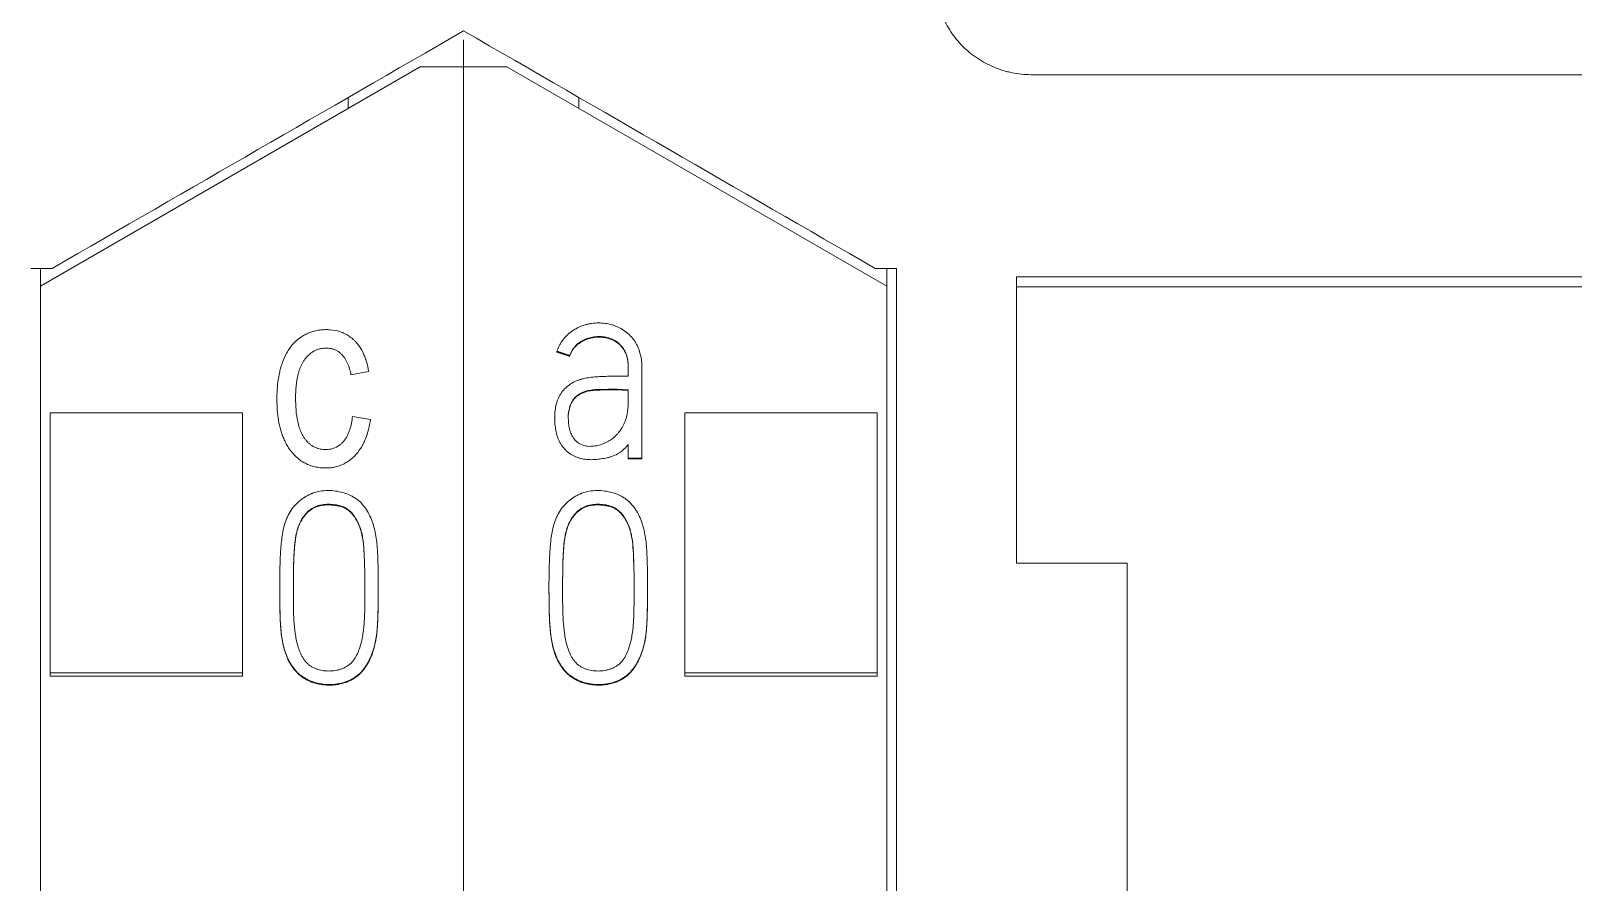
# Model space of a CAD drawing. Header units: millimetres. Extents: x 1359 to 3577, y 1336 to 3557.
# Drawn here: x 2866.47 to 2882.51, y 3309.29 to 3318.14 of the extents above; entities that cross this region are included whole.
import ezdxf

# ---------------------------------------------------------------- set-up
doc = ezdxf.new("R2010")
doc.units = ezdxf.units.MM
doc.set_wipeout_variables(frame=1)
doc.layers.add('000-PI-Oprema', color=30, linetype='Continuous', lineweight=5)

msp = doc.modelspace()

# ---------------------------------------------------------------- linework, layer by layer
for p, q in [((2956.571, 3315.201), (2756.571, 3315.201)), ((2956.571, 3313.805), (2756.571, 3313.805))]:
    msp.add_line(p, q)

# ---------------------------------------------------------------- next in the draw order: wipeouts: each hides what was drawn before it
msp.add_wipeout([(2836.171, 3330.083), (2870.971, 3330.083), (2870.971, 3183.083), (2836.171, 3183.083)])

# ---------------------------------------------------------------- next in the draw order: linework, layer by layer
at = {"layer": '000-PI-Oprema', "color": 0, "linetype": 'ByBlock', "lineweight": 0}
for p, q in [((2870.971, 3318.044), (2870.971, 3317.763)), ((2866.571, 3315.483), (2870.521, 3317.763)), ((2870.971, 3317.763), (2870.521, 3317.763)), ((2870.971, 3317.763), (2870.971, 3204.345)), ((2869.771, 3317.33), (2869.771, 3317.447)), ((2866.471, 3315.669), (2866.693, 3315.669)), ((2866.693, 3315.669), (2866.471, 3315.669)), ((2866.571, 3315.669), (2866.571, 3315.483)), ((2866.571, 3206.668), (2866.571, 3315.483)), ((2869.984, 3314.597), (2869.8, 3314.562)), ((2866.671, 3311.465), (2866.671, 3314.169)), ((2866.671, 3314.169), (2868.671, 3314.169)), ((2868.671, 3311.465), (2868.671, 3314.169)), ((2869.816, 3314.129), (2870.002, 3314.099)), ((2869.059, 3312.362), (2869.059, 3312.356)), ((2870.083, 3312.315), (2870.083, 3312.321)), ((2866.671, 3311.465), (2868.671, 3311.465)), ((2866.671, 3311.431), (2866.671, 3311.465)), ((2866.671, 3311.431), (2868.671, 3311.431)), ((2868.671, 3311.431), (2868.671, 3311.465))]:
    msp.add_line(p, q, dxfattribs=at)
msp.add_open_spline([(2870.971, 3318.139), (2869.545, 3317.315), (2868.119, 3316.492), (2866.693, 3315.669)], degree=3, dxfattribs=at)
for points, knots in [([(2870.002, 3314.099), (2869.997, 3314.064), (2869.991, 3314.029), (2869.974, 3313.961), (2869.964, 3313.928), (2869.944, 3313.879), (2869.937, 3313.862), (2869.92, 3313.831), (2869.911, 3313.815), (2869.883, 3313.77), (2869.86, 3313.742), (2869.829, 3313.71), (2869.822, 3313.704), (2869.809, 3313.692), (2869.788, 3313.675), (2869.752, 3313.65), (2869.72, 3313.633), (2869.696, 3313.623), (2869.687, 3313.62), (2869.67, 3313.614), (2869.644, 3313.606), (2869.618, 3313.6), (2869.583, 3313.596), (2869.565, 3313.594), (2869.529, 3313.594), (2869.511, 3313.594), (2869.475, 3313.597), (2869.457, 3313.6), (2869.422, 3313.607), (2869.404, 3313.611), (2869.37, 3313.622), (2869.337, 3313.636), (2869.306, 3313.653), (2869.276, 3313.672), (2869.262, 3313.683), (2869.221, 3313.718), (2869.196, 3313.744), (2869.163, 3313.786), (2869.153, 3313.801), (2869.134, 3313.831), (2869.117, 3313.862), (2869.102, 3313.895), (2869.089, 3313.928), (2869.082, 3313.945), (2869.066, 3313.996), (2869.058, 3314.03), (2869.044, 3314.099), (2869.04, 3314.135), (2869.033, 3314.205), (2869.031, 3314.241), (2869.03, 3314.312), (2869.03, 3314.347), (2869.033, 3314.417), (2869.036, 3314.452), (2869.045, 3314.522), (2869.051, 3314.557), (2869.063, 3314.608), (2869.067, 3314.626), (2869.077, 3314.66), (2869.082, 3314.677), (2869.1, 3314.728), (2869.114, 3314.761), (2869.141, 3314.807), (2869.15, 3314.823), (2869.171, 3314.852), (2869.182, 3314.866), (2869.217, 3314.906), (2869.244, 3314.93), (2869.281, 3314.955), (2869.289, 3314.96), (2869.304, 3314.969), (2869.328, 3314.983), (2869.368, 3315.002), (2869.403, 3315.013), (2869.438, 3315.022), (2869.455, 3315.026), (2869.491, 3315.031), (2869.509, 3315.032), (2869.545, 3315.033), (2869.563, 3315.032), (2869.617, 3315.028), (2869.652, 3315.022), (2869.703, 3315.005), (2869.72, 3314.998), (2869.752, 3314.982), (2869.783, 3314.964), (2869.811, 3314.942), (2869.831, 3314.924), (2869.838, 3314.917), (2869.85, 3314.904), (2869.856, 3314.898), (2869.885, 3314.863), (2869.905, 3314.833), (2869.93, 3314.785), (2869.937, 3314.769), (2869.95, 3314.735), (2869.956, 3314.718), (2869.971, 3314.667), (2869.979, 3314.632), (2869.984, 3314.597)], [0, 0, 0, 0, 0.03125, 0.03125, 0.0625, 0.0625, 0.078125, 0.078125, 0.09375, 0.09375, 0.125, 0.125, 0.132813, 0.132813, 0.140625, 0.15625, 0.171875, 0.171875, 0.179688, 0.179688, 0.1875, 0.203125, 0.203125, 0.21875, 0.21875, 0.234375, 0.234375, 0.25, 0.25, 0.265625, 0.265625, 0.28125, 0.296875, 0.296875, 0.3125, 0.3125, 0.34375, 0.34375, 0.359375, 0.359375, 0.375, 0.390625, 0.390625, 0.40625, 0.40625, 0.4375, 0.4375, 0.46875, 0.46875, 0.5, 0.5, 0.53125, 0.53125, 0.5625, 0.5625, 0.59375, 0.59375, 0.609375, 0.609375, 0.625, 0.625, 0.65625, 0.65625, 0.671875, 0.671875, 0.6875, 0.6875, 0.71875, 0.71875, 0.726562, 0.726562, 0.734375, 0.75, 0.765625, 0.765625, 0.78125, 0.78125, 0.796875, 0.796875, 0.8125, 0.8125, 0.84375, 0.84375, 0.859375, 0.859375, 0.875, 0.890625, 0.890625, 0.898438, 0.898438, 0.90625, 0.90625, 0.9375, 0.9375, 0.953125, 0.953125, 0.96875, 0.96875, 1, 1, 1, 1]), ([(2869.8, 3314.562), (2869.796, 3314.583), (2869.792, 3314.603), (2869.78, 3314.643), (2869.773, 3314.662), (2869.761, 3314.691), (2869.756, 3314.7), (2869.746, 3314.719), (2869.735, 3314.737), (2869.722, 3314.753), (2869.709, 3314.769), (2869.701, 3314.777), (2869.678, 3314.798), (2869.661, 3314.81), (2869.633, 3314.824), (2869.623, 3314.828), (2869.603, 3314.834), (2869.592, 3314.836), (2869.572, 3314.839), (2869.561, 3314.84), (2869.54, 3314.841), (2869.529, 3314.84), (2869.509, 3314.838), (2869.498, 3314.837), (2869.478, 3314.833), (2869.467, 3314.83), (2869.437, 3314.82), (2869.418, 3314.811), (2869.392, 3314.794), (2869.383, 3314.788), (2869.367, 3314.774), (2869.359, 3314.767), (2869.337, 3314.745), (2869.324, 3314.729), (2869.306, 3314.703), (2869.3, 3314.694), (2869.29, 3314.676), (2869.285, 3314.666), (2869.273, 3314.638), (2869.265, 3314.619), (2869.256, 3314.589), (2869.253, 3314.579), (2869.248, 3314.558), (2869.246, 3314.548), (2869.236, 3314.497), (2869.231, 3314.456), (2869.225, 3314.374), (2869.224, 3314.333), (2869.225, 3314.25), (2869.227, 3314.209), (2869.236, 3314.126), (2869.243, 3314.086), (2869.258, 3314.025), (2869.265, 3314.005), (2869.279, 3313.967), (2869.288, 3313.948), (2869.304, 3313.921), (2869.31, 3313.912), (2869.322, 3313.895), (2869.335, 3313.879), (2869.349, 3313.864), (2869.364, 3313.849), (2869.372, 3313.842), (2869.397, 3313.824), (2869.415, 3313.813), (2869.444, 3313.801), (2869.454, 3313.798), (2869.474, 3313.792), (2869.495, 3313.788), (2869.516, 3313.786), (2869.537, 3313.786), (2869.547, 3313.786), (2869.568, 3313.787), (2869.579, 3313.789), (2869.599, 3313.793), (2869.609, 3313.796), (2869.639, 3313.806), (2869.658, 3313.816), (2869.683, 3313.834), (2869.692, 3313.84), (2869.707, 3313.854), (2869.714, 3313.862), (2869.721, 3313.87)], [0, 0, 0, 0, 0.03125, 0.03125, 0.0625, 0.0625, 0.078125, 0.078125, 0.09375, 0.109375, 0.109375, 0.125, 0.125, 0.15625, 0.15625, 0.171875, 0.171875, 0.1875, 0.1875, 0.203125, 0.203125, 0.21875, 0.21875, 0.234375, 0.234375, 0.25, 0.25, 0.28125, 0.28125, 0.296875, 0.296875, 0.3125, 0.3125, 0.34375, 0.34375, 0.359375, 0.359375, 0.375, 0.375, 0.40625, 0.40625, 0.421875, 0.421875, 0.4375, 0.4375, 0.5, 0.5, 0.5625, 0.5625, 0.625, 0.625, 0.6875, 0.6875, 0.71875, 0.71875, 0.75, 0.75, 0.765625, 0.765625, 0.78125, 0.796875, 0.796875, 0.8125, 0.8125, 0.84375, 0.84375, 0.859375, 0.859375, 0.875, 0.890625, 0.890625, 0.90625, 0.90625, 0.921875, 0.921875, 0.9375, 0.9375, 0.96875, 0.96875, 0.984375, 0.984375, 1, 1, 1, 1]), ([(2869.721, 3313.87), (2869.737, 3313.887), (2869.75, 3313.907), (2869.766, 3313.938), (2869.771, 3313.948), (2869.78, 3313.97), (2869.784, 3313.981), (2869.795, 3314.014), (2869.801, 3314.037), (2869.81, 3314.083), (2869.813, 3314.106), (2869.816, 3314.129)], [0, 0, 0, 0, 0.25, 0.25, 0.375, 0.375, 0.5, 0.5, 0.75, 0.75, 1, 1, 1, 1]), ([(2869.4, 3313.331), (2869.426, 3313.34), (2869.452, 3313.347), (2869.504, 3313.357), (2869.531, 3313.359), (2869.586, 3313.36), (2869.613, 3313.358), (2869.666, 3313.351), (2869.692, 3313.345), (2869.744, 3313.33), (2869.77, 3313.321), (2869.806, 3313.303), (2869.818, 3313.297), (2869.841, 3313.283), (2869.852, 3313.275), (2869.885, 3313.251), (2869.904, 3313.233), (2869.93, 3313.202), (2869.939, 3313.192), (2869.955, 3313.17), (2869.962, 3313.159), (2869.983, 3313.124), (2869.995, 3313.1), (2870.016, 3313.051), (2870.025, 3313.026), (2870.037, 3312.988), (2870.041, 3312.975), (2870.047, 3312.949), (2870.056, 3312.91), (2870.071, 3312.819), (2870.076, 3312.74), (2870.08, 3312.634), (2870.082, 3312.581), (2870.083, 3312.476), (2870.083, 3312.423), (2870.083, 3312.317), (2870.083, 3312.212), (2870.082, 3312.106), (2870.078, 3312), (2870.076, 3311.948), (2870.065, 3311.843), (2870.056, 3311.79), (2870.039, 3311.726), (2870.035, 3311.713), (2870.027, 3311.687), (2870.022, 3311.674), (2870.008, 3311.636), (2869.998, 3311.612), (2869.979, 3311.576), (2869.973, 3311.564), (2869.959, 3311.541), (2869.951, 3311.53), (2869.928, 3311.497), (2869.91, 3311.477), (2869.881, 3311.449), (2869.871, 3311.44), (2869.849, 3311.424), (2869.838, 3311.416), (2869.804, 3311.395), (2869.779, 3311.383), (2869.741, 3311.369), (2869.728, 3311.365), (2869.702, 3311.357), (2869.689, 3311.354), (2869.649, 3311.347), (2869.622, 3311.344), (2869.568, 3311.342), (2869.541, 3311.343), (2869.487, 3311.349), (2869.461, 3311.354), (2869.422, 3311.364), (2869.409, 3311.368), (2869.383, 3311.378), (2869.37, 3311.383), (2869.334, 3311.4), (2869.31, 3311.413), (2869.278, 3311.437), (2869.267, 3311.446), (2869.247, 3311.464), (2869.237, 3311.474), (2869.21, 3311.504), (2869.194, 3311.525), (2869.172, 3311.56), (2869.165, 3311.571), (2869.152, 3311.595), (2869.146, 3311.607), (2869.13, 3311.644), (2869.12, 3311.669), (2869.108, 3311.707), (2869.105, 3311.72), (2869.098, 3311.746), (2869.095, 3311.76), (2869.087, 3311.799), (2869.082, 3311.826), (2869.065, 3311.958), (2869.062, 3312.065), (2869.06, 3312.225), (2869.059, 3312.278), (2869.059, 3312.385), (2869.059, 3312.438), (2869.061, 3312.545), (2869.062, 3312.598), (2869.067, 3312.704), (2869.07, 3312.757), (2869.081, 3312.863), (2869.088, 3312.916), (2869.106, 3312.994), (2869.114, 3313.02), (2869.128, 3313.059), (2869.133, 3313.071), (2869.144, 3313.096), (2869.15, 3313.108), (2869.17, 3313.144), (2869.185, 3313.167), (2869.211, 3313.199), (2869.22, 3313.209), (2869.239, 3313.228), (2869.249, 3313.238), (2869.28, 3313.265), (2869.302, 3313.281), (2869.338, 3313.302), (2869.35, 3313.308), (2869.368, 3313.317), (2869.378, 3313.322), (2869.387, 3313.326), (2869.394, 3313.328), (2869.397, 3313.329), (2869.4, 3313.331)], [0, 0, 0, 0, 0.015625, 0.015625, 0.03125, 0.03125, 0.046875, 0.046875, 0.0625, 0.0625, 0.078125, 0.078125, 0.085937, 0.085937, 0.09375, 0.09375, 0.109375, 0.109375, 0.117187, 0.117187, 0.125, 0.125, 0.140625, 0.140625, 0.15625, 0.15625, 0.164063, 0.164063, 0.171875, 0.1875, 0.21875, 0.21875, 0.25, 0.25, 0.28125, 0.28125, 0.3125, 0.34375, 0.34375, 0.375, 0.375, 0.40625, 0.40625, 0.414063, 0.414063, 0.421875, 0.421875, 0.4375, 0.4375, 0.445313, 0.445313, 0.453125, 0.453125, 0.46875, 0.46875, 0.476563, 0.476563, 0.484375, 0.484375, 0.5, 0.5, 0.507813, 0.507813, 0.515625, 0.515625, 0.53125, 0.53125, 0.546875, 0.546875, 0.5625, 0.5625, 0.570313, 0.570313, 0.578125, 0.578125, 0.59375, 0.59375, 0.601563, 0.601563, 0.609375, 0.609375, 0.625, 0.625, 0.632813, 0.632813, 0.640625, 0.640625, 0.65625, 0.65625, 0.664063, 0.664063, 0.671875, 0.671875, 0.6875, 0.6875, 0.75, 0.75, 0.78125, 0.78125, 0.8125, 0.8125, 0.84375, 0.84375, 0.875, 0.875, 0.90625, 0.90625, 0.921875, 0.921875, 0.929688, 0.929688, 0.9375, 0.9375, 0.953125, 0.953125, 0.960938, 0.960938, 0.96875, 0.96875, 0.984375, 0.984375, 0.992188, 0.992188, 0.996094, 0.998047, 0.998047, 1, 1, 1, 1]), ([(2869.743, 3313.178), (2869.763, 3313.167), (2869.781, 3313.154), (2869.813, 3313.123), (2869.827, 3313.105), (2869.852, 3313.068), (2869.863, 3313.049), (2869.882, 3313.009), (2869.891, 3312.988), (2869.912, 3312.924), (2869.921, 3312.881), (2869.929, 3312.815), (2869.931, 3312.793), (2869.935, 3312.748), (2869.936, 3312.726), (2869.941, 3312.615), (2869.944, 3312.526), (2869.945, 3312.348), (2869.944, 3312.259), (2869.943, 3312.125), (2869.942, 3312.058), (2869.938, 3311.991), (2869.934, 3311.947), (2869.932, 3311.925), (2869.924, 3311.859), (2869.916, 3311.815), (2869.899, 3311.751), (2869.893, 3311.729), (2869.878, 3311.687), (2869.869, 3311.666), (2869.854, 3311.637), (2869.848, 3311.627), (2869.836, 3311.608), (2869.829, 3311.599), (2869.809, 3311.573), (2869.793, 3311.557), (2869.766, 3311.537), (2869.756, 3311.531), (2869.736, 3311.52), (2869.726, 3311.515), (2869.706, 3311.506), (2869.695, 3311.502), (2869.673, 3311.496), (2869.663, 3311.493), (2869.63, 3311.486), (2869.608, 3311.484), (2869.574, 3311.483), (2869.563, 3311.483), (2869.54, 3311.484), (2869.529, 3311.485), (2869.496, 3311.489), (2869.474, 3311.494), (2869.442, 3311.504), (2869.431, 3311.508), (2869.411, 3311.517), (2869.391, 3311.528), (2869.372, 3311.54), (2869.354, 3311.554), (2869.346, 3311.562), (2869.33, 3311.578), (2869.323, 3311.586), (2869.31, 3311.604), (2869.304, 3311.614), (2869.286, 3311.642), (2869.277, 3311.663), (2869.26, 3311.704), (2869.253, 3311.725), (2869.241, 3311.768), (2869.236, 3311.789), (2869.227, 3311.833), (2869.216, 3311.898), (2869.21, 3311.963), (2869.202, 3312.094), (2869.201, 3312.182), (2869.201, 3312.314), (2869.201, 3312.358), (2869.201, 3312.446), (2869.202, 3312.49), (2869.203, 3312.578), (2869.204, 3312.622), (2869.208, 3312.709), (2869.211, 3312.753), (2869.219, 3312.841), (2869.225, 3312.884), (2869.238, 3312.938), (2869.241, 3312.949), (2869.247, 3312.97), (2869.25, 3312.98), (2869.262, 3313.011), (2869.271, 3313.031), (2869.293, 3313.069), (2869.305, 3313.087), (2869.333, 3313.121), (2869.348, 3313.137), (2869.374, 3313.159), (2869.383, 3313.165), (2869.401, 3313.177), (2869.411, 3313.183), (2869.431, 3313.192), (2869.441, 3313.197), (2869.462, 3313.204), (2869.473, 3313.207), (2869.505, 3313.213), (2869.527, 3313.216), (2869.56, 3313.217), (2869.572, 3313.217), (2869.594, 3313.216), (2869.605, 3313.215), (2869.638, 3313.211), (2869.659, 3313.208), (2869.692, 3313.2), (2869.702, 3313.196), (2869.718, 3313.19), (2869.726, 3313.187), (2869.733, 3313.184), (2869.738, 3313.181), (2869.741, 3313.18), (2869.743, 3313.178)], [0, 0, 0, 0, 0.015625, 0.015625, 0.03125, 0.03125, 0.046875, 0.046875, 0.0625, 0.0625, 0.09375, 0.09375, 0.109375, 0.109375, 0.125, 0.125, 0.1875, 0.1875, 0.25, 0.25, 0.28125, 0.296875, 0.296875, 0.3125, 0.3125, 0.34375, 0.34375, 0.359375, 0.359375, 0.375, 0.375, 0.382812, 0.382812, 0.390625, 0.390625, 0.40625, 0.40625, 0.414062, 0.414062, 0.421875, 0.421875, 0.429687, 0.429687, 0.4375, 0.4375, 0.453125, 0.453125, 0.460937, 0.460937, 0.46875, 0.46875, 0.484375, 0.484375, 0.492187, 0.492187, 0.5, 0.507812, 0.507812, 0.515625, 0.515625, 0.523437, 0.523437, 0.53125, 0.53125, 0.546875, 0.546875, 0.5625, 0.5625, 0.578125, 0.578125, 0.59375, 0.625, 0.625, 0.6875, 0.6875, 0.71875, 0.71875, 0.75, 0.75, 0.78125, 0.78125, 0.8125, 0.8125, 0.84375, 0.84375, 0.851562, 0.851562, 0.859375, 0.859375, 0.875, 0.875, 0.890625, 0.890625, 0.90625, 0.90625, 0.914062, 0.914062, 0.921875, 0.921875, 0.929687, 0.929687, 0.9375, 0.9375, 0.953125, 0.953125, 0.960937, 0.960937, 0.96875, 0.96875, 0.984375, 0.984375, 0.992187, 0.992187, 0.996094, 0.998047, 0.998047, 1, 1, 1, 1]), ([(2869.743, 3313.172), (2869.723, 3313.183), (2869.702, 3313.191), (2869.67, 3313.199), (2869.659, 3313.201), (2869.637, 3313.205), (2869.626, 3313.206), (2869.592, 3313.21), (2869.57, 3313.211), (2869.526, 3313.209), (2869.504, 3313.207), (2869.471, 3313.2), (2869.46, 3313.197), (2869.439, 3313.19), (2869.428, 3313.185), (2869.408, 3313.175), (2869.399, 3313.17), (2869.38, 3313.157), (2869.371, 3313.15), (2869.354, 3313.136), (2869.346, 3313.128), (2869.33, 3313.112), (2869.323, 3313.103), (2869.302, 3313.077), (2869.29, 3313.058), (2869.274, 3313.029), (2869.269, 3313.019), (2869.26, 3312.998), (2869.256, 3312.988), (2869.244, 3312.956), (2869.238, 3312.935), (2869.224, 3312.87), (2869.218, 3312.826), (2869.21, 3312.738), (2869.207, 3312.694), (2869.204, 3312.605), (2869.203, 3312.561), (2869.201, 3312.472), (2869.201, 3312.428), (2869.201, 3312.345), (2869.201, 3312.306), (2869.201, 3312.267)], [0, 0, 0, 0, 0.050638, 0.050638, 0.075957, 0.075957, 0.101276, 0.101276, 0.151914, 0.151914, 0.202552, 0.202552, 0.227871, 0.227871, 0.25319, 0.25319, 0.278509, 0.278509, 0.303828, 0.303828, 0.329147, 0.329147, 0.354466, 0.354466, 0.405104, 0.405104, 0.430423, 0.430423, 0.455742, 0.455742, 0.50638, 0.50638, 0.607656, 0.607656, 0.708933, 0.708933, 0.810209, 0.810209, 0.911485, 0.911485, 1, 1, 1, 1]), ([(2869.945, 3312.363), (2869.945, 3312.388), (2869.945, 3312.413), (2869.943, 3312.526), (2869.941, 3312.615), (2869.934, 3312.747), (2869.932, 3312.791), (2869.92, 3312.878), (2869.911, 3312.921), (2869.89, 3312.983), (2869.882, 3313.004), (2869.867, 3313.034), (2869.862, 3313.043), (2869.851, 3313.063), (2869.839, 3313.081), (2869.826, 3313.099), (2869.812, 3313.116), (2869.805, 3313.125), (2869.788, 3313.14), (2869.78, 3313.147), (2869.767, 3313.157), (2869.762, 3313.161), (2869.753, 3313.167), (2869.748, 3313.169), (2869.743, 3313.172)], [0, 0, 0, 0, 0.086827, 0.086827, 0.391218, 0.391218, 0.543414, 0.543414, 0.695609, 0.695609, 0.771707, 0.771707, 0.809756, 0.809756, 0.847805, 0.885853, 0.885853, 0.923902, 0.923902, 0.961951, 0.961951, 0.980976, 0.980976, 1, 1, 1, 1]), ([(2869.059, 3312.356), (2869.059, 3312.294), (2869.06, 3312.231), (2869.061, 3312.115), (2869.062, 3312.061), (2869.067, 3311.955), (2869.071, 3311.901), (2869.086, 3311.795), (2869.096, 3311.742), (2869.115, 3311.678), (2869.12, 3311.665), (2869.129, 3311.64), (2869.134, 3311.628), (2869.15, 3311.591), (2869.163, 3311.568), (2869.184, 3311.534), (2869.192, 3311.523), (2869.208, 3311.501), (2869.216, 3311.491), (2869.243, 3311.461), (2869.263, 3311.442), (2869.295, 3311.418), (2869.306, 3311.411), (2869.33, 3311.397), (2869.341, 3311.39), (2869.378, 3311.373), (2869.403, 3311.363), (2869.442, 3311.352), (2869.455, 3311.349), (2869.482, 3311.344), (2869.495, 3311.342), (2869.535, 3311.337), (2869.562, 3311.336), (2869.603, 3311.337), (2869.616, 3311.338), (2869.643, 3311.34), (2869.656, 3311.342), (2869.696, 3311.349), (2869.722, 3311.356), (2869.76, 3311.369), (2869.773, 3311.375), (2869.797, 3311.386), (2869.809, 3311.392), (2869.844, 3311.413), (2869.866, 3311.428), (2869.896, 3311.456), (2869.905, 3311.466), (2869.923, 3311.486), (2869.94, 3311.507), (2869.955, 3311.529), (2869.969, 3311.552), (2869.976, 3311.564), (2869.995, 3311.599), (2870.006, 3311.624), (2870.025, 3311.674), (2870.033, 3311.699), (2870.047, 3311.751), (2870.053, 3311.777), (2870.063, 3311.83), (2870.067, 3311.856), (2870.075, 3311.936), (2870.078, 3311.989), (2870.081, 3312.095), (2870.082, 3312.148), (2870.083, 3312.239), (2870.083, 3312.277), (2870.083, 3312.314)], [0, 0, 0, 0, 0.073866, 0.073866, 0.136839, 0.136839, 0.199811, 0.199811, 0.262783, 0.262783, 0.278526, 0.278526, 0.29427, 0.29427, 0.325756, 0.325756, 0.341499, 0.341499, 0.357242, 0.357242, 0.388728, 0.388728, 0.404471, 0.404471, 0.420214, 0.420214, 0.4517, 0.4517, 0.467443, 0.467443, 0.483186, 0.483186, 0.514673, 0.514673, 0.530416, 0.530416, 0.546159, 0.546159, 0.577645, 0.577645, 0.593388, 0.593388, 0.609131, 0.609131, 0.640617, 0.640617, 0.65636, 0.65636, 0.672103, 0.687846, 0.687846, 0.703589, 0.703589, 0.735076, 0.735076, 0.766562, 0.766562, 0.798048, 0.798048, 0.829534, 0.829534, 0.892506, 0.892506, 0.955479, 0.955479, 1, 1, 1, 1])]:
    msp.add_open_spline(points, degree=3, knots=knots, dxfattribs=at)

# ---------------------------------------------------------------- next in the draw order: wipeouts: each hides what was drawn before it
msp.add_wipeout([(2870.971, 3330.083), (2905.771, 3330.083), (2905.771, 3183.083), (2870.971, 3183.083)])

# ---------------------------------------------------------------- next in the draw order: linework, layer by layer
for p, q in [((2870.971, 3318.044), (2870.971, 3317.763)), ((2870.971, 3317.763), (2870.971, 3204.345)), ((2871.421, 3317.763), (2870.971, 3317.763)), ((2871.421, 3317.763), (2875.371, 3315.483)), ((2876.871, 3317.683), (2899.871, 3317.683)), ((2872.171, 3317.33), (2872.171, 3317.447)), ((2875.471, 3315.669), (2875.25, 3315.669)), ((2875.471, 3315.669), (2875.25, 3315.669)), ((2875.371, 3315.669), (2875.371, 3315.483)), ((2876.721, 3312.603), (2876.721, 3315.583)), ((2884.871, 3315.583), (2876.721, 3315.583)), ((2875.371, 3315.483), (2875.371, 3206.668)), ((2884.871, 3315.477), (2876.721, 3315.477)), ((2871.941, 3314.807), (2871.941, 3314.8)), ((2872.075, 3314.762), (2872.075, 3314.756)), ((2872.826, 3314.606), (2872.826, 3314.612)), ((2872.682, 3314.406), (2872.682, 3314.269)), ((2871.918, 3314.117), (2871.918, 3314.111)), ((2873.271, 3311.465), (2873.271, 3314.169)), ((2875.271, 3314.169), (2873.271, 3314.169)), ((2875.271, 3311.465), (2875.271, 3314.169)), ((2872.682, 3313.838), (2872.682, 3313.695)), ((2872.682, 3313.695), (2872.682, 3313.688)), ((2872.682, 3313.695), (2872.823, 3313.695)), ((2872.823, 3313.688), (2872.682, 3313.688)), ((2872.823, 3313.695), (2872.823, 3313.688)), ((2877.871, 3312.603), (2876.721, 3312.603)), ((2871.859, 3312.362), (2871.859, 3312.356)), ((2872.883, 3312.315), (2872.883, 3312.321)), ((2873.271, 3311.431), (2873.271, 3311.465)), ((2875.271, 3311.465), (2873.271, 3311.465)), ((2875.271, 3311.431), (2873.271, 3311.431)), ((2875.271, 3311.431), (2875.271, 3311.465))]:
    msp.add_line(p, q, dxfattribs=at)
msp.add_polyline3d([(2871.941, 3314.8, 0), (2871.944, 3314.799, 0), (2871.947, 3314.799, 0), (2871.949, 3314.798, 0), (2871.952, 3314.797, 0), (2871.955, 3314.796, 0), (2871.957, 3314.795, 0), (2871.96, 3314.794, 0), (2871.963, 3314.793, 0), (2871.965, 3314.792, 0), (2871.968, 3314.792, 0), (2871.971, 3314.791, 0), (2871.973, 3314.79, 0), (2871.976, 3314.789, 0), (2871.979, 3314.788, 0), (2871.981, 3314.787, 0), (2871.984, 3314.786, 0), (2871.987, 3314.785, 0), (2871.989, 3314.784, 0), (2871.992, 3314.784, 0), (2871.995, 3314.783, 0), (2871.997, 3314.782, 0), (2872, 3314.781, 0), (2872.003, 3314.78, 0), (2872.005, 3314.779, 0), (2872.008, 3314.778, 0), (2872.011, 3314.777, 0), (2872.013, 3314.777, 0), (2872.016, 3314.776, 0), (2872.019, 3314.775, 0), (2872.021, 3314.774, 0), (2872.024, 3314.773, 0), (2872.027, 3314.772, 0), (2872.029, 3314.771, 0), (2872.032, 3314.77, 0), (2872.035, 3314.769, 0), (2872.037, 3314.769, 0), (2872.04, 3314.768, 0), (2872.043, 3314.767, 0), (2872.045, 3314.766, 0), (2872.048, 3314.765, 0), (2872.051, 3314.764, 0), (2872.053, 3314.763, 0), (2872.056, 3314.762, 0), (2872.059, 3314.762, 0), (2872.061, 3314.761, 0), (2872.064, 3314.76, 0), (2872.067, 3314.759, 0), (2872.069, 3314.758, 0), (2872.072, 3314.757, 0), (2872.075, 3314.756, 0)], dxfattribs=at)
for points, knots in [([(2875.871, 3318.683), (2875.871, 3318.617), (2875.878, 3318.552), (2875.897, 3318.457), (2875.905, 3318.426), (2875.924, 3318.363), (2875.936, 3318.332), (2875.973, 3318.241), (2876.003, 3318.184), (2876.057, 3318.102), (2876.076, 3318.076), (2876.118, 3318.025), (2876.14, 3318), (2876.209, 3317.931), (2876.259, 3317.89), (2876.341, 3317.835), (2876.369, 3317.818), (2876.427, 3317.787), (2876.486, 3317.759), (2876.548, 3317.737), (2876.595, 3317.723), (2876.61, 3317.718), (2876.642, 3317.71), (2876.658, 3317.706), (2876.739, 3317.69), (2876.805, 3317.683), (2876.871, 3317.683)], [0, 0, 0, 0, 0.125, 0.125, 0.1875, 0.1875, 0.25, 0.25, 0.375, 0.375, 0.4375, 0.4375, 0.5, 0.5, 0.625, 0.625, 0.6875, 0.6875, 0.75, 0.8125, 0.8125, 0.84375, 0.84375, 0.875, 0.875, 1, 1, 1, 1]), ([(2875.471, 3315.669), (2875.471, 3312.625), (2875.471, 3303.055), (2875.471, 3288.885), (2875.471, 3274.318), (2875.471, 3260.108), (2875.471, 3245.814), (2875.471, 3230.328), (2875.471, 3217.688), (2875.471, 3209.723), (2875.471, 3206.382)], [0, 0, 0, 0, 0.083934, 0.263736, 0.389889, 0.484142, 0.653794, 0.78188, 0.908517, 1, 1, 1, 1]), ([(2872.823, 3313.695), (2872.823, 3313.787), (2872.823, 3313.88), (2872.823, 3314.019), (2872.823, 3314.066), (2872.824, 3314.158), (2872.824, 3314.205), (2872.824, 3314.274), (2872.824, 3314.298), (2872.823, 3314.344), (2872.823, 3314.39), (2872.823, 3314.437), (2872.823, 3314.483), (2872.824, 3314.506), (2872.825, 3314.576), (2872.827, 3314.622), (2872.823, 3314.692), (2872.821, 3314.715), (2872.813, 3314.761), (2872.807, 3314.783), (2872.794, 3314.827), (2872.785, 3314.849), (2872.769, 3314.88), (2872.764, 3314.891), (2872.752, 3314.91), (2872.745, 3314.92), (2872.724, 3314.948), (2872.709, 3314.965), (2872.684, 3314.989), (2872.675, 3314.997), (2872.657, 3315.011), (2872.647, 3315.018), (2872.618, 3315.038), (2872.598, 3315.049), (2872.566, 3315.064), (2872.555, 3315.068), (2872.533, 3315.076), (2872.522, 3315.08), (2872.489, 3315.089), (2872.466, 3315.094), (2872.431, 3315.099), (2872.419, 3315.1), (2872.396, 3315.101), (2872.384, 3315.102), (2872.349, 3315.102), (2872.326, 3315.1), (2872.292, 3315.095), (2872.28, 3315.093), (2872.257, 3315.088), (2872.246, 3315.085), (2872.19, 3315.069), (2872.148, 3315.049), (2872.089, 3315.01), (2872.071, 3314.996), (2872.037, 3314.965), (2872.021, 3314.948), (2872, 3314.92), (2871.993, 3314.911), (2871.98, 3314.891), (2871.963, 3314.861), (2871.949, 3314.829), (2871.941, 3314.807)], [0, 0, 0, 0, 0.125, 0.125, 0.1875, 0.1875, 0.25, 0.25, 0.28125, 0.28125, 0.3125, 0.34375, 0.34375, 0.375, 0.375, 0.4375, 0.4375, 0.46875, 0.46875, 0.5, 0.5, 0.53125, 0.53125, 0.546875, 0.546875, 0.5625, 0.5625, 0.59375, 0.59375, 0.609375, 0.609375, 0.625, 0.625, 0.65625, 0.65625, 0.671875, 0.671875, 0.6875, 0.6875, 0.71875, 0.71875, 0.734375, 0.734375, 0.75, 0.75, 0.78125, 0.78125, 0.796875, 0.796875, 0.8125, 0.8125, 0.875, 0.875, 0.90625, 0.90625, 0.9375, 0.9375, 0.953125, 0.953125, 0.96875, 1, 1, 1, 1]), ([(2872.075, 3314.762), (2872.081, 3314.782), (2872.09, 3314.8), (2872.105, 3314.827), (2872.111, 3314.835), (2872.123, 3314.851), (2872.13, 3314.859), (2872.152, 3314.881), (2872.168, 3314.893), (2872.202, 3314.916), (2872.221, 3314.925), (2872.258, 3314.941), (2872.278, 3314.947), (2872.318, 3314.956), (2872.338, 3314.959), (2872.369, 3314.961), (2872.379, 3314.961), (2872.399, 3314.96), (2872.41, 3314.959), (2872.44, 3314.956), (2872.46, 3314.952), (2872.49, 3314.943), (2872.499, 3314.94), (2872.518, 3314.932), (2872.528, 3314.928), (2872.555, 3314.913), (2872.572, 3314.901), (2872.595, 3314.881), (2872.602, 3314.874), (2872.616, 3314.859), (2872.629, 3314.843), (2872.64, 3314.826), (2872.65, 3314.808), (2872.654, 3314.799), (2872.666, 3314.77), (2872.671, 3314.751), (2872.677, 3314.721), (2872.679, 3314.711), (2872.681, 3314.69), (2872.681, 3314.68), (2872.682, 3314.649), (2872.682, 3314.629), (2872.682, 3314.588), (2872.682, 3314.568), (2872.682, 3314.547)], [0, 0, 0, 0, 0.0625, 0.0625, 0.09375, 0.09375, 0.125, 0.125, 0.1875, 0.1875, 0.25, 0.25, 0.3125, 0.3125, 0.375, 0.375, 0.40625, 0.40625, 0.4375, 0.4375, 0.5, 0.5, 0.53125, 0.53125, 0.5625, 0.5625, 0.625, 0.625, 0.65625, 0.65625, 0.6875, 0.71875, 0.71875, 0.75, 0.75, 0.8125, 0.8125, 0.84375, 0.84375, 0.875, 0.875, 0.9375, 0.9375, 1, 1, 1, 1]), ([(2872.682, 3314.634), (2872.682, 3314.644), (2872.682, 3314.653), (2872.681, 3314.673), (2872.681, 3314.684), (2872.679, 3314.704), (2872.677, 3314.714), (2872.672, 3314.744), (2872.666, 3314.764), (2872.654, 3314.792), (2872.65, 3314.801), (2872.64, 3314.819), (2872.629, 3314.836), (2872.616, 3314.852), (2872.603, 3314.867), (2872.595, 3314.874), (2872.572, 3314.895), (2872.555, 3314.906), (2872.528, 3314.921), (2872.519, 3314.925), (2872.5, 3314.933), (2872.481, 3314.94), (2872.461, 3314.945), (2872.441, 3314.949), (2872.43, 3314.951), (2872.4, 3314.954), (2872.379, 3314.955), (2872.349, 3314.953), (2872.338, 3314.952), (2872.318, 3314.949), (2872.308, 3314.948), (2872.278, 3314.941), (2872.258, 3314.935), (2872.23, 3314.923), (2872.221, 3314.919), (2872.203, 3314.909), (2872.194, 3314.904), (2872.168, 3314.887), (2872.152, 3314.875), (2872.13, 3314.853), (2872.123, 3314.845), (2872.111, 3314.829), (2872.099, 3314.812), (2872.09, 3314.794), (2872.082, 3314.775), (2872.078, 3314.766), (2872.075, 3314.756)], [0, 0, 0, 0, 0.033132, 0.033132, 0.067663, 0.067663, 0.102194, 0.102194, 0.171256, 0.171256, 0.205787, 0.205787, 0.240318, 0.274849, 0.274849, 0.30938, 0.30938, 0.378442, 0.378442, 0.412973, 0.412973, 0.447504, 0.482035, 0.482035, 0.516566, 0.516566, 0.585628, 0.585628, 0.620159, 0.620159, 0.65469, 0.65469, 0.723752, 0.723752, 0.758283, 0.758283, 0.792814, 0.792814, 0.861876, 0.861876, 0.896407, 0.896407, 0.930938, 0.965469, 0.965469, 1, 1, 1, 1]), ([(2872.682, 3314.547), (2872.638, 3314.548), (2872.594, 3314.548), (2872.528, 3314.548), (2872.506, 3314.547), (2872.462, 3314.547), (2872.418, 3314.546), (2872.374, 3314.544), (2872.33, 3314.54), (2872.308, 3314.538), (2872.264, 3314.532), (2872.242, 3314.529), (2872.21, 3314.521), (2872.199, 3314.518), (2872.178, 3314.512), (2872.168, 3314.509), (2872.137, 3314.497), (2872.117, 3314.488), (2872.079, 3314.466), (2872.062, 3314.453), (2872.028, 3314.424), (2872.013, 3314.409), (2871.986, 3314.374), (2871.974, 3314.356), (2871.955, 3314.316), (2871.947, 3314.296), (2871.934, 3314.254), (2871.929, 3314.233), (2871.924, 3314.201), (2871.923, 3314.19), (2871.92, 3314.168), (2871.918, 3314.135), (2871.918, 3314.103), (2871.92, 3314.06), (2871.922, 3314.038), (2871.927, 3314.006), (2871.928, 3313.995), (2871.933, 3313.973), (2871.935, 3313.962), (2871.943, 3313.931), (2871.95, 3313.91), (2871.963, 3313.88), (2871.968, 3313.87), (2871.978, 3313.851), (2871.984, 3313.841), (2872.002, 3313.814), (2872.015, 3313.797), (2872.038, 3313.773), (2872.046, 3313.766), (2872.063, 3313.752), (2872.072, 3313.745), (2872.1, 3313.727), (2872.119, 3313.717), (2872.15, 3313.705), (2872.16, 3313.701), (2872.181, 3313.695), (2872.192, 3313.692), (2872.224, 3313.685), (2872.246, 3313.682), (2872.29, 3313.68), (2872.312, 3313.68), (2872.356, 3313.683), (2872.378, 3313.685), (2872.421, 3313.692), (2872.443, 3313.696), (2872.475, 3313.703), (2872.485, 3313.706), (2872.507, 3313.712), (2872.517, 3313.716), (2872.548, 3313.727), (2872.568, 3313.736), (2872.596, 3313.754), (2872.605, 3313.76), (2872.622, 3313.774), (2872.63, 3313.781), (2872.654, 3313.804), (2872.669, 3313.821), (2872.682, 3313.838)], [0, 0, 0, 0, 0.0625, 0.0625, 0.09375, 0.09375, 0.125, 0.15625, 0.15625, 0.1875, 0.1875, 0.21875, 0.21875, 0.234375, 0.234375, 0.25, 0.25, 0.28125, 0.28125, 0.3125, 0.3125, 0.34375, 0.34375, 0.375, 0.375, 0.40625, 0.40625, 0.4375, 0.4375, 0.453125, 0.453125, 0.46875, 0.5, 0.5, 0.53125, 0.53125, 0.546875, 0.546875, 0.5625, 0.5625, 0.59375, 0.59375, 0.609375, 0.609375, 0.625, 0.625, 0.65625, 0.65625, 0.671875, 0.671875, 0.6875, 0.6875, 0.71875, 0.71875, 0.734375, 0.734375, 0.75, 0.75, 0.78125, 0.78125, 0.8125, 0.8125, 0.84375, 0.84375, 0.875, 0.875, 0.890625, 0.890625, 0.90625, 0.90625, 0.9375, 0.9375, 0.953125, 0.953125, 0.96875, 0.96875, 1, 1, 1, 1]), ([(2872.682, 3314.269), (2872.683, 3314.229), (2872.68, 3314.19), (2872.669, 3314.143), (2872.667, 3314.133), (2872.662, 3314.114), (2872.659, 3314.105), (2872.65, 3314.077), (2872.642, 3314.059), (2872.625, 3314.024), (2872.615, 3314.007), (2872.599, 3313.983), (2872.593, 3313.975), (2872.581, 3313.959), (2872.575, 3313.952), (2872.555, 3313.93), (2872.54, 3313.916), (2872.51, 3313.892), (2872.494, 3313.881), (2872.468, 3313.867), (2872.459, 3313.862), (2872.441, 3313.854), (2872.432, 3313.85), (2872.405, 3313.839), (2872.386, 3313.833), (2872.347, 3313.824), (2872.328, 3313.821), (2872.298, 3313.819), (2872.288, 3313.819), (2872.268, 3313.819), (2872.258, 3313.82), (2872.229, 3313.825), (2872.21, 3313.831), (2872.183, 3313.843), (2872.174, 3313.848), (2872.158, 3313.859), (2872.15, 3313.865), (2872.136, 3313.879), (2872.129, 3313.886), (2872.117, 3313.901), (2872.111, 3313.909), (2872.1, 3313.926), (2872.096, 3313.935), (2872.088, 3313.953), (2872.084, 3313.962), (2872.075, 3313.99), (2872.07, 3314.009), (2872.065, 3314.038), (2872.064, 3314.048), (2872.062, 3314.067), (2872.057, 3314.116), (2872.06, 3314.164), (2872.07, 3314.213), (2872.073, 3314.222), (2872.079, 3314.241), (2872.082, 3314.251), (2872.094, 3314.278), (2872.103, 3314.295), (2872.121, 3314.319), (2872.127, 3314.326), (2872.142, 3314.34), (2872.149, 3314.347), (2872.166, 3314.358), (2872.174, 3314.364), (2872.191, 3314.373), (2872.201, 3314.377), (2872.228, 3314.389), (2872.247, 3314.394), (2872.286, 3314.402), (2872.306, 3314.405), (2872.345, 3314.409), (2872.365, 3314.41), (2872.405, 3314.411), (2872.424, 3314.411), (2872.484, 3314.412), (2872.523, 3314.413), (2872.603, 3314.411), (2872.642, 3314.409), (2872.682, 3314.406)], [0, 0, 0, 0, 0.0625, 0.0625, 0.078125, 0.078125, 0.09375, 0.09375, 0.125, 0.125, 0.15625, 0.15625, 0.171875, 0.171875, 0.1875, 0.1875, 0.21875, 0.21875, 0.25, 0.25, 0.265625, 0.265625, 0.28125, 0.28125, 0.3125, 0.3125, 0.34375, 0.34375, 0.359375, 0.359375, 0.375, 0.375, 0.40625, 0.40625, 0.421875, 0.421875, 0.4375, 0.4375, 0.453125, 0.453125, 0.46875, 0.46875, 0.484375, 0.484375, 0.5, 0.5, 0.53125, 0.53125, 0.546875, 0.546875, 0.5625, 0.625, 0.625, 0.640625, 0.640625, 0.65625, 0.65625, 0.6875, 0.6875, 0.703125, 0.703125, 0.71875, 0.71875, 0.734375, 0.734375, 0.75, 0.75, 0.78125, 0.78125, 0.8125, 0.8125, 0.84375, 0.84375, 0.875, 0.875, 0.9375, 0.9375, 1, 1, 1, 1]), ([(2872.682, 3314.4), (2872.643, 3314.403), (2872.605, 3314.405), (2872.528, 3314.407), (2872.489, 3314.406), (2872.431, 3314.405), (2872.412, 3314.405), (2872.373, 3314.404), (2872.354, 3314.403), (2872.316, 3314.4), (2872.297, 3314.398), (2872.268, 3314.393), (2872.258, 3314.39), (2872.239, 3314.385), (2872.23, 3314.382), (2872.202, 3314.372), (2872.184, 3314.364), (2872.158, 3314.347), (2872.15, 3314.341), (2872.135, 3314.328), (2872.128, 3314.321), (2872.116, 3314.306), (2872.11, 3314.298), (2872.099, 3314.281), (2872.095, 3314.272), (2872.086, 3314.255), (2872.082, 3314.245), (2872.076, 3314.227), (2872.073, 3314.217), (2872.063, 3314.176), (2872.059, 3314.143), (2872.059, 3314.111)], [0, 0, 0, 0, 0.14645, 0.14645, 0.292901, 0.292901, 0.366126, 0.366126, 0.439351, 0.439351, 0.512576, 0.512576, 0.549189, 0.549189, 0.585802, 0.585802, 0.659027, 0.659027, 0.695639, 0.695639, 0.732252, 0.732252, 0.768865, 0.768865, 0.805477, 0.805477, 0.84209, 0.84209, 0.878702, 0.878702, 1, 1, 1, 1]), ([(2872.2, 3313.331), (2872.226, 3313.34), (2872.252, 3313.347), (2872.304, 3313.357), (2872.331, 3313.359), (2872.386, 3313.36), (2872.413, 3313.358), (2872.466, 3313.351), (2872.492, 3313.345), (2872.544, 3313.33), (2872.57, 3313.321), (2872.606, 3313.303), (2872.618, 3313.297), (2872.641, 3313.283), (2872.652, 3313.275), (2872.685, 3313.251), (2872.704, 3313.233), (2872.73, 3313.202), (2872.739, 3313.192), (2872.755, 3313.17), (2872.762, 3313.159), (2872.783, 3313.124), (2872.795, 3313.1), (2872.816, 3313.051), (2872.825, 3313.026), (2872.837, 3312.988), (2872.841, 3312.975), (2872.847, 3312.949), (2872.856, 3312.91), (2872.871, 3312.819), (2872.876, 3312.74), (2872.88, 3312.634), (2872.882, 3312.581), (2872.883, 3312.476), (2872.883, 3312.423), (2872.883, 3312.317), (2872.883, 3312.212), (2872.882, 3312.106), (2872.878, 3312), (2872.876, 3311.948), (2872.865, 3311.843), (2872.856, 3311.79), (2872.839, 3311.726), (2872.835, 3311.713), (2872.827, 3311.687), (2872.822, 3311.674), (2872.808, 3311.636), (2872.798, 3311.612), (2872.779, 3311.576), (2872.773, 3311.564), (2872.759, 3311.541), (2872.751, 3311.53), (2872.728, 3311.497), (2872.71, 3311.477), (2872.681, 3311.449), (2872.671, 3311.44), (2872.649, 3311.424), (2872.638, 3311.416), (2872.604, 3311.395), (2872.579, 3311.383), (2872.541, 3311.369), (2872.528, 3311.365), (2872.502, 3311.357), (2872.489, 3311.354), (2872.449, 3311.347), (2872.422, 3311.344), (2872.368, 3311.342), (2872.341, 3311.343), (2872.287, 3311.349), (2872.261, 3311.354), (2872.222, 3311.364), (2872.209, 3311.368), (2872.183, 3311.378), (2872.17, 3311.383), (2872.134, 3311.4), (2872.11, 3311.413), (2872.078, 3311.437), (2872.067, 3311.446), (2872.047, 3311.464), (2872.037, 3311.474), (2872.01, 3311.504), (2871.994, 3311.525), (2871.972, 3311.56), (2871.965, 3311.571), (2871.952, 3311.595), (2871.946, 3311.607), (2871.93, 3311.644), (2871.92, 3311.669), (2871.908, 3311.707), (2871.905, 3311.72), (2871.898, 3311.746), (2871.895, 3311.76), (2871.887, 3311.799), (2871.882, 3311.826), (2871.865, 3311.958), (2871.862, 3312.065), (2871.86, 3312.225), (2871.859, 3312.278), (2871.859, 3312.385), (2871.859, 3312.438), (2871.861, 3312.545), (2871.862, 3312.598), (2871.867, 3312.704), (2871.87, 3312.757), (2871.881, 3312.863), (2871.888, 3312.916), (2871.906, 3312.994), (2871.914, 3313.02), (2871.928, 3313.059), (2871.933, 3313.071), (2871.944, 3313.096), (2871.95, 3313.108), (2871.97, 3313.144), (2871.985, 3313.167), (2872.011, 3313.199), (2872.02, 3313.209), (2872.039, 3313.228), (2872.049, 3313.238), (2872.08, 3313.265), (2872.102, 3313.281), (2872.138, 3313.302), (2872.15, 3313.308), (2872.168, 3313.317), (2872.178, 3313.322), (2872.187, 3313.326), (2872.194, 3313.328), (2872.197, 3313.329), (2872.2, 3313.331)], [0, 0, 0, 0, 0.015625, 0.015625, 0.03125, 0.03125, 0.046875, 0.046875, 0.0625, 0.0625, 0.078125, 0.078125, 0.085938, 0.085938, 0.09375, 0.09375, 0.109375, 0.109375, 0.117188, 0.117188, 0.125, 0.125, 0.140625, 0.140625, 0.15625, 0.15625, 0.164063, 0.164063, 0.171875, 0.1875, 0.21875, 0.21875, 0.25, 0.25, 0.28125, 0.28125, 0.3125, 0.34375, 0.34375, 0.375, 0.375, 0.40625, 0.40625, 0.414063, 0.414063, 0.421875, 0.421875, 0.4375, 0.4375, 0.445313, 0.445313, 0.453125, 0.453125, 0.46875, 0.46875, 0.476562, 0.476562, 0.484375, 0.484375, 0.5, 0.5, 0.507812, 0.507812, 0.515625, 0.515625, 0.53125, 0.53125, 0.546875, 0.546875, 0.5625, 0.5625, 0.570312, 0.570312, 0.578125, 0.578125, 0.59375, 0.59375, 0.601562, 0.601562, 0.609375, 0.609375, 0.625, 0.625, 0.632812, 0.632812, 0.640625, 0.640625, 0.65625, 0.65625, 0.664062, 0.664062, 0.671875, 0.671875, 0.6875, 0.6875, 0.75, 0.75, 0.78125, 0.78125, 0.8125, 0.8125, 0.84375, 0.84375, 0.875, 0.875, 0.90625, 0.90625, 0.921875, 0.921875, 0.929687, 0.929687, 0.9375, 0.9375, 0.953125, 0.953125, 0.960937, 0.960937, 0.96875, 0.96875, 0.984375, 0.984375, 0.992188, 0.992188, 0.996094, 0.998047, 0.998047, 1, 1, 1, 1]), ([(2872.543, 3313.178), (2872.563, 3313.167), (2872.581, 3313.154), (2872.613, 3313.123), (2872.627, 3313.105), (2872.652, 3313.068), (2872.663, 3313.049), (2872.682, 3313.009), (2872.691, 3312.988), (2872.712, 3312.924), (2872.721, 3312.881), (2872.729, 3312.815), (2872.731, 3312.793), (2872.735, 3312.748), (2872.736, 3312.726), (2872.741, 3312.615), (2872.744, 3312.526), (2872.745, 3312.348), (2872.744, 3312.259), (2872.743, 3312.125), (2872.742, 3312.058), (2872.738, 3311.991), (2872.734, 3311.947), (2872.732, 3311.925), (2872.724, 3311.859), (2872.716, 3311.815), (2872.699, 3311.751), (2872.693, 3311.729), (2872.678, 3311.687), (2872.669, 3311.666), (2872.654, 3311.637), (2872.648, 3311.627), (2872.636, 3311.608), (2872.629, 3311.599), (2872.609, 3311.573), (2872.593, 3311.557), (2872.566, 3311.537), (2872.556, 3311.531), (2872.536, 3311.52), (2872.526, 3311.515), (2872.506, 3311.506), (2872.495, 3311.502), (2872.473, 3311.496), (2872.463, 3311.493), (2872.43, 3311.486), (2872.408, 3311.484), (2872.374, 3311.483), (2872.363, 3311.483), (2872.34, 3311.484), (2872.329, 3311.485), (2872.296, 3311.489), (2872.274, 3311.494), (2872.242, 3311.504), (2872.231, 3311.508), (2872.211, 3311.517), (2872.191, 3311.528), (2872.172, 3311.54), (2872.154, 3311.554), (2872.146, 3311.562), (2872.13, 3311.578), (2872.123, 3311.586), (2872.11, 3311.604), (2872.104, 3311.614), (2872.086, 3311.642), (2872.077, 3311.663), (2872.06, 3311.704), (2872.053, 3311.725), (2872.041, 3311.768), (2872.036, 3311.789), (2872.027, 3311.833), (2872.016, 3311.898), (2872.01, 3311.963), (2872.002, 3312.094), (2872.001, 3312.182), (2872.001, 3312.314), (2872.001, 3312.358), (2872.001, 3312.446), (2872.002, 3312.49), (2872.003, 3312.578), (2872.004, 3312.622), (2872.008, 3312.709), (2872.011, 3312.753), (2872.019, 3312.841), (2872.025, 3312.884), (2872.038, 3312.938), (2872.041, 3312.949), (2872.047, 3312.97), (2872.05, 3312.98), (2872.062, 3313.011), (2872.071, 3313.031), (2872.093, 3313.069), (2872.105, 3313.087), (2872.133, 3313.121), (2872.148, 3313.137), (2872.174, 3313.159), (2872.183, 3313.165), (2872.201, 3313.177), (2872.211, 3313.183), (2872.231, 3313.192), (2872.241, 3313.197), (2872.262, 3313.204), (2872.273, 3313.207), (2872.305, 3313.213), (2872.327, 3313.216), (2872.36, 3313.217), (2872.372, 3313.217), (2872.394, 3313.216), (2872.405, 3313.215), (2872.438, 3313.211), (2872.459, 3313.208), (2872.492, 3313.2), (2872.502, 3313.196), (2872.518, 3313.19), (2872.526, 3313.187), (2872.533, 3313.184), (2872.538, 3313.181), (2872.541, 3313.18), (2872.543, 3313.178)], [0, 0, 0, 0, 0.015625, 0.015625, 0.03125, 0.03125, 0.046875, 0.046875, 0.0625, 0.0625, 0.09375, 0.09375, 0.109375, 0.109375, 0.125, 0.125, 0.1875, 0.1875, 0.25, 0.25, 0.28125, 0.296875, 0.296875, 0.3125, 0.3125, 0.34375, 0.34375, 0.359375, 0.359375, 0.375, 0.375, 0.382813, 0.382813, 0.390625, 0.390625, 0.40625, 0.40625, 0.414063, 0.414063, 0.421875, 0.421875, 0.429688, 0.429688, 0.4375, 0.4375, 0.453125, 0.453125, 0.460938, 0.460938, 0.46875, 0.46875, 0.484375, 0.484375, 0.492188, 0.492188, 0.5, 0.507813, 0.507813, 0.515625, 0.515625, 0.523438, 0.523438, 0.53125, 0.53125, 0.546875, 0.546875, 0.5625, 0.5625, 0.578125, 0.578125, 0.59375, 0.625, 0.625, 0.6875, 0.6875, 0.71875, 0.71875, 0.75, 0.75, 0.78125, 0.78125, 0.8125, 0.8125, 0.84375, 0.84375, 0.851563, 0.851563, 0.859375, 0.859375, 0.875, 0.875, 0.890625, 0.890625, 0.90625, 0.90625, 0.914063, 0.914063, 0.921875, 0.921875, 0.929688, 0.929688, 0.9375, 0.9375, 0.953125, 0.953125, 0.960938, 0.960938, 0.96875, 0.96875, 0.984375, 0.984375, 0.992188, 0.992188, 0.996094, 0.998047, 0.998047, 1, 1, 1, 1]), ([(2872.543, 3313.172), (2872.523, 3313.183), (2872.502, 3313.191), (2872.47, 3313.199), (2872.459, 3313.201), (2872.437, 3313.205), (2872.426, 3313.206), (2872.392, 3313.21), (2872.37, 3313.211), (2872.326, 3313.209), (2872.304, 3313.207), (2872.271, 3313.2), (2872.26, 3313.197), (2872.239, 3313.19), (2872.228, 3313.185), (2872.208, 3313.175), (2872.199, 3313.17), (2872.18, 3313.157), (2872.171, 3313.15), (2872.154, 3313.136), (2872.146, 3313.128), (2872.13, 3313.112), (2872.123, 3313.103), (2872.102, 3313.077), (2872.09, 3313.058), (2872.074, 3313.029), (2872.069, 3313.019), (2872.06, 3312.998), (2872.056, 3312.988), (2872.044, 3312.956), (2872.038, 3312.935), (2872.024, 3312.87), (2872.018, 3312.826), (2872.01, 3312.738), (2872.007, 3312.694), (2872.004, 3312.605), (2872.003, 3312.561), (2872.001, 3312.472), (2872.001, 3312.428), (2872.001, 3312.345), (2872.001, 3312.306), (2872.001, 3312.267)], [0, 0, 0, 0, 0.050638, 0.050638, 0.075957, 0.075957, 0.101276, 0.101276, 0.151914, 0.151914, 0.202552, 0.202552, 0.227871, 0.227871, 0.25319, 0.25319, 0.278509, 0.278509, 0.303828, 0.303828, 0.329147, 0.329147, 0.354466, 0.354466, 0.405104, 0.405104, 0.430423, 0.430423, 0.455742, 0.455742, 0.50638, 0.50638, 0.607656, 0.607656, 0.708933, 0.708933, 0.810209, 0.810209, 0.911485, 0.911485, 1, 1, 1, 1]), ([(2872.745, 3312.363), (2872.745, 3312.388), (2872.745, 3312.413), (2872.743, 3312.526), (2872.741, 3312.615), (2872.734, 3312.747), (2872.732, 3312.791), (2872.72, 3312.878), (2872.711, 3312.921), (2872.69, 3312.983), (2872.682, 3313.004), (2872.667, 3313.034), (2872.662, 3313.043), (2872.651, 3313.063), (2872.639, 3313.081), (2872.626, 3313.099), (2872.612, 3313.116), (2872.605, 3313.125), (2872.588, 3313.14), (2872.58, 3313.147), (2872.567, 3313.157), (2872.562, 3313.161), (2872.553, 3313.167), (2872.548, 3313.169), (2872.543, 3313.172)], [0, 0, 0, 0, 0.086827, 0.086827, 0.391218, 0.391218, 0.543414, 0.543414, 0.695609, 0.695609, 0.771707, 0.771707, 0.809756, 0.809756, 0.847805, 0.885853, 0.885853, 0.923902, 0.923902, 0.961951, 0.961951, 0.980976, 0.980976, 1, 1, 1, 1]), ([(2877.871, 3312.603), (2877.871, 3310.58), (2877.871, 3302.031), (2877.871, 3288.885), (2877.871, 3274.318), (2877.871, 3260.108), (2877.871, 3245.814), (2877.871, 3230.328), (2877.871, 3217.569), (2877.871, 3208.688), (2877.871, 3204.43), (2877.871, 3203.633)], [0, 0, 0, 0, 0.055935, 0.236292, 0.362833, 0.457376, 0.627551, 0.756032, 0.883059, 0.978086, 1, 1, 1, 1]), ([(2871.859, 3312.356), (2871.859, 3312.294), (2871.86, 3312.231), (2871.861, 3312.115), (2871.862, 3312.061), (2871.867, 3311.955), (2871.871, 3311.901), (2871.886, 3311.795), (2871.896, 3311.742), (2871.915, 3311.678), (2871.92, 3311.665), (2871.929, 3311.64), (2871.934, 3311.628), (2871.95, 3311.591), (2871.963, 3311.568), (2871.984, 3311.534), (2871.992, 3311.523), (2872.008, 3311.501), (2872.016, 3311.491), (2872.043, 3311.461), (2872.063, 3311.442), (2872.095, 3311.418), (2872.106, 3311.411), (2872.13, 3311.397), (2872.141, 3311.39), (2872.178, 3311.373), (2872.203, 3311.363), (2872.242, 3311.352), (2872.255, 3311.349), (2872.282, 3311.344), (2872.295, 3311.342), (2872.335, 3311.337), (2872.362, 3311.336), (2872.403, 3311.337), (2872.416, 3311.338), (2872.443, 3311.34), (2872.456, 3311.342), (2872.496, 3311.349), (2872.522, 3311.356), (2872.56, 3311.369), (2872.573, 3311.375), (2872.597, 3311.386), (2872.609, 3311.392), (2872.644, 3311.413), (2872.666, 3311.428), (2872.696, 3311.456), (2872.705, 3311.466), (2872.723, 3311.486), (2872.74, 3311.507), (2872.755, 3311.529), (2872.769, 3311.552), (2872.776, 3311.564), (2872.795, 3311.599), (2872.806, 3311.624), (2872.825, 3311.674), (2872.833, 3311.699), (2872.847, 3311.751), (2872.853, 3311.777), (2872.863, 3311.83), (2872.867, 3311.856), (2872.875, 3311.936), (2872.878, 3311.989), (2872.881, 3312.095), (2872.882, 3312.148), (2872.883, 3312.239), (2872.883, 3312.277), (2872.883, 3312.314)], [0, 0, 0, 0, 0.073866, 0.073866, 0.136839, 0.136839, 0.199811, 0.199811, 0.262783, 0.262783, 0.278526, 0.278526, 0.29427, 0.29427, 0.325756, 0.325756, 0.341499, 0.341499, 0.357242, 0.357242, 0.388728, 0.388728, 0.404471, 0.404471, 0.420214, 0.420214, 0.4517, 0.4517, 0.467443, 0.467443, 0.483186, 0.483186, 0.514673, 0.514673, 0.530416, 0.530416, 0.546159, 0.546159, 0.577645, 0.577645, 0.593388, 0.593388, 0.609131, 0.609131, 0.640617, 0.640617, 0.65636, 0.65636, 0.672103, 0.687846, 0.687846, 0.703589, 0.703589, 0.735076, 0.735076, 0.766562, 0.766562, 0.798048, 0.798048, 0.829534, 0.829534, 0.892506, 0.892506, 0.955479, 0.955479, 1, 1, 1, 1])]:
    msp.add_open_spline(points, degree=3, knots=knots, dxfattribs=at)
for points in [[(2875.25, 3315.669), (2873.823, 3316.492), (2872.397, 3317.315), (2870.971, 3318.139)], [(2872.826, 3314.606), (2872.826, 3314.579), (2872.825, 3314.552), (2872.824, 3314.525)]]:
    msp.add_open_spline(points, degree=3, dxfattribs=at)
msp.add_rational_spline([(2871.941, 3314.807), (2872.008, 3314.784), (2872.075, 3314.762)], [0.500000678083, 0.499999321917, 0.500000678083], degree=2, dxfattribs=at)

doc.saveas('drawing.dxf')
